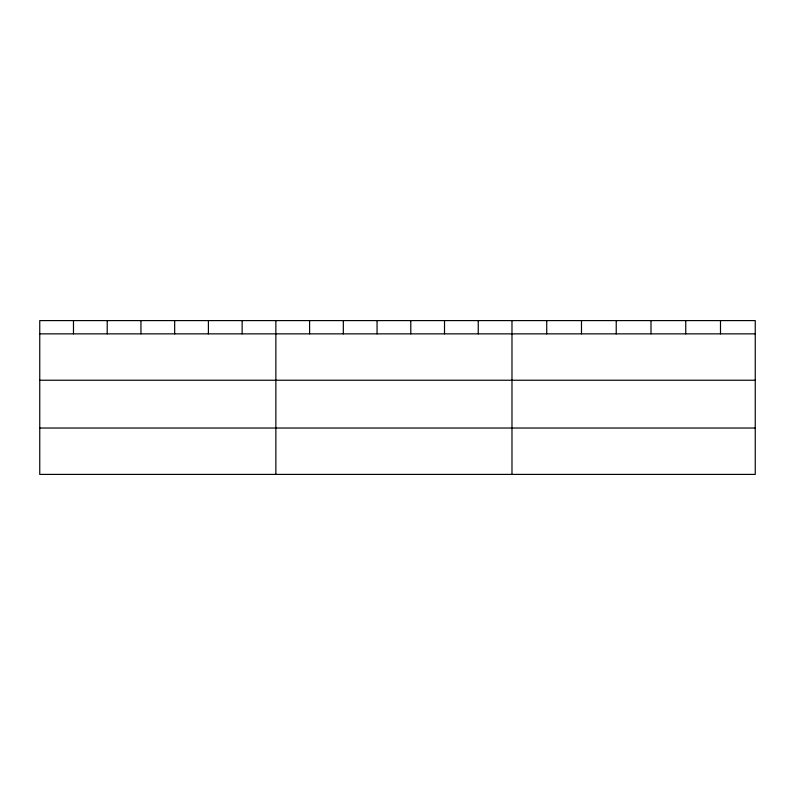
<?xml version="1.0" encoding="UTF-8"?>
<svg xmlns="http://www.w3.org/2000/svg" width="795" height="795" viewBox="0 0 795 795"><rect width="100%" height="100%" fill="white"/><g stroke="black" fill="none" stroke-linecap="round" stroke-linejoin="round"><path stroke-width="1.19" d="M755.25 333.86L755.25 474.406L39.75 474.406L39.75 320.594L755.25 320.594L755.25 333.86L39.75 333.86M39.75 380.239L755.25 380.239M39.75 428.028L755.25 428.028M720.499 320.594L720.499 333.86M685.747 320.594L685.747 333.86M650.996 320.594L650.996 333.86M616.234 320.594L616.234 333.86M581.483 320.594L581.483 333.86M546.731 320.594L546.731 333.86M511.98 320.594L511.98 474.406M478.252 320.594L478.252 333.86M444.514 320.594L444.514 333.86M410.786 320.594L410.786 333.86M377.059 320.594L377.059 333.86M343.331 320.594L343.331 333.86M309.593 320.594L309.593 333.86M275.865 320.594L275.865 474.406M242.137 320.594L242.137 333.86M208.399 320.594L208.399 333.86M174.671 320.594L174.671 333.86M140.944 320.594L140.944 333.86M107.216 320.594L107.216 333.86M73.478 320.594L73.478 333.86"/></g></svg>
